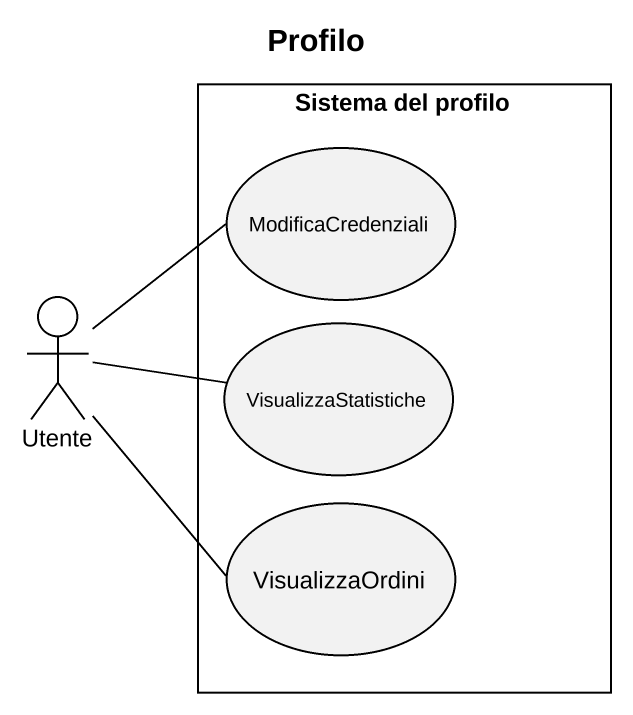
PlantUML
@startuml
title Profilo
rectangle "Sistema del profilo" as Sistema_del_profilo {
  usecase ModificaCredenziali
  usecase VisualizzaStatistiche
  usecase VisualizzaOrdini
}
actor Utente
Utente -up- ModificaCredenziali
Utente -right- VisualizzaStatistiche
Utente -- VisualizzaOrdini
@enduml
